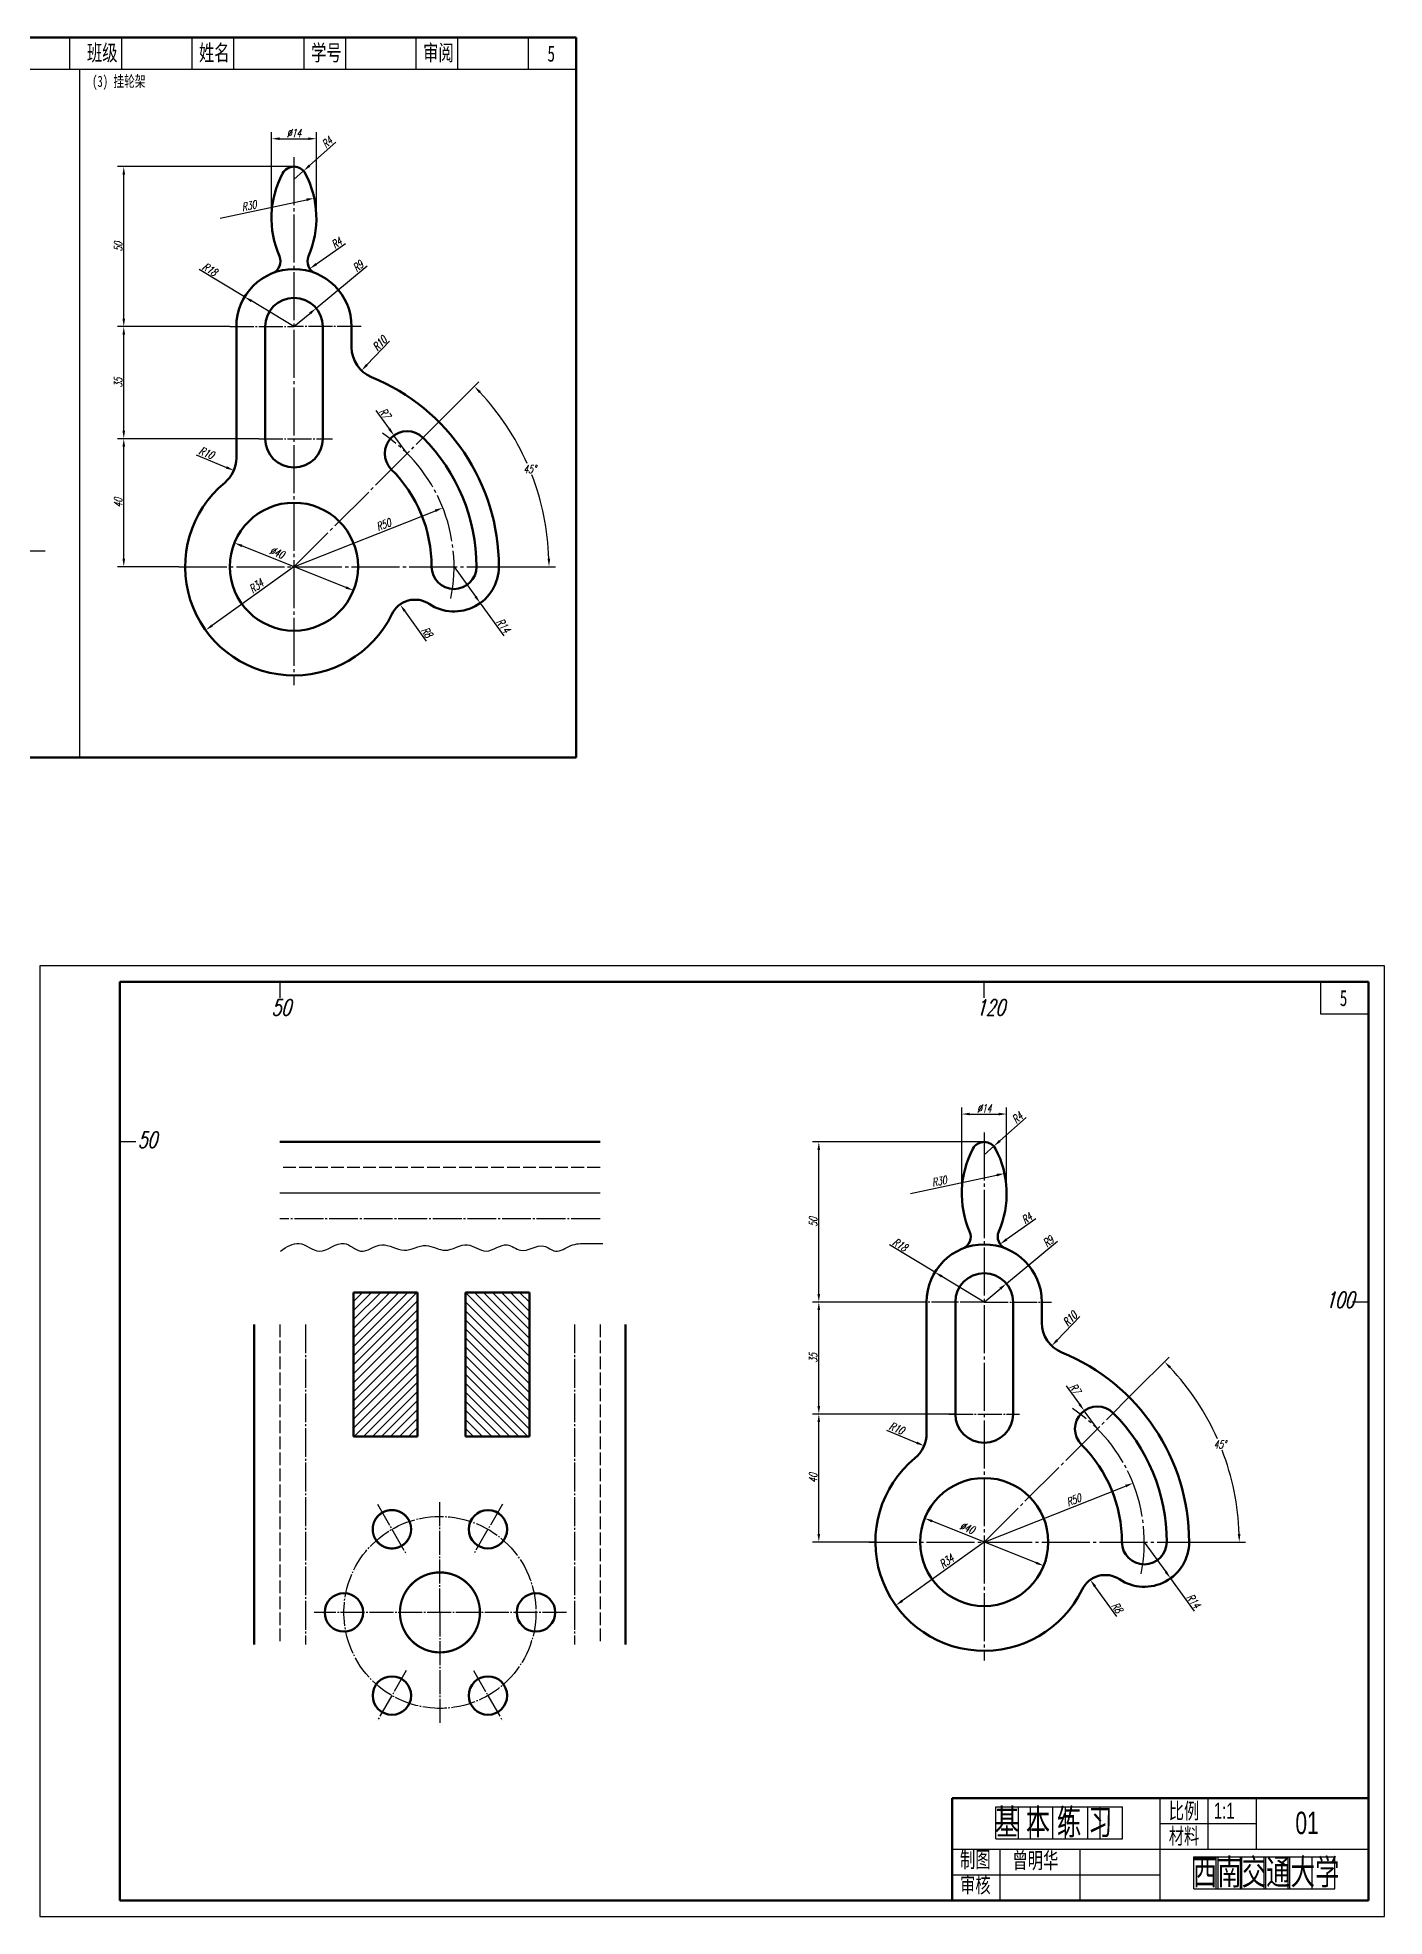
# Model space of a CAD drawing. Header units: millimetres. Extents: x 0 to 1965, y 254 to 841.
# Drawn here: x 1544 to 1965, y 254 to 841 of the extents above; entities that cross this region are included whole.
import ezdxf

# ---------------------------------------------------------------- set-up
doc = ezdxf.new("R2010")
doc.units = ezdxf.units.MM
doc.header["$PDMODE"] = 33
doc.header["$PDSIZE"] = 1.5
doc.linetypes.add('myCENTER', pattern=[18, 15, -1, 1, -1])
doc.linetypes.add('myHIDDEN', pattern=[5, 4, -1])
doc.layers.get('Defpoints').update_dxf_attribs({"lineweight": 20})
for name, color, linetype, lineweight in [('中心线', 7, 'myCENTER', 25), ('尺寸', 7, 'Continuous', 25), ('标题文字', 7, 'Continuous', 25), ('答案中心线', 1, 'myCENTER', 25), ('答案剖面线', 1, 'Continuous', 25), ('答案尺寸', 1, 'Continuous', 25), ('答案文字', 1, 'Continuous', 25), ('答案粗实线', 1, 'Continuous', 50), ('答案细实线', 1, 'Continuous', 25), ('答案虚线', 1, 'myHIDDEN', 25), ('粗实线', 7, 'Continuous', 50), ('细实线', 7, 'Continuous', 25)]:
    doc.layers.add(name, color=color, linetype=linetype, lineweight=lineweight)
doc.styles.add('图中汉字1-5号', font='', dxfattribs={"width": 0.7, "height": 5})
doc.styles.add('尺寸文字1-2.5号', font='txt.shx', dxfattribs={"width": 0.7, "oblique": 15, "height": 2.5})
doc.styles.add('标题汉字1-5号', font='SimSun.ttf', dxfattribs={"width": 0.7, "height": 5})
doc.styles.add('标题汉字2-3.5号', font='SimSun.ttf', dxfattribs={"width": 0.7, "height": 3.5})
doc.styles.get('图中汉字1-5号').set_extended_font_data('FZFangSong-Z02')
doc.dimstyles.new('尺寸25', dxfattribs={"dimtxt": 2.5, "dimasz": 2.5, "dimexe": 2, "dimexo": 0, "dimgap": 0.5, "dimtad": 1, "dimdec": 0, "dimdsep": 46, "dimtxsty": '尺寸文字1-2.5号', "dimcen": 0, "dimadec": 0, "dimazin": 0, "dimtfac": 1, "dimtdec": 0, "dimtmove": 0, "dimatfit": 3, "dimfxl": 0, "dimarcsym": 0})
doc.dimstyles.new('水平标注25', dxfattribs={"dimtxt": 2.5, "dimasz": 2.5, "dimexe": 2, "dimexo": 0, "dimgap": 0.5, "dimtad": 1, "dimtih": 1, "dimtoh": 1, "dimdec": 0, "dimzin": 0, "dimdsep": 46, "dimtxsty": '尺寸文字1-2.5号', "dimcen": 0, "dimadec": 0, "dimazin": 0, "dimtfac": 1, "dimtdec": 0, "dimtmove": 1, "dimatfit": 3, "dimfxl": 0, "dimtolj": 1, "dimtzin": 0, "dimarcsym": 0})

# ---------------------------------------------------------------- blocks, each defined once
blk = doc.blocks.new('*D71')
at = {"layer": 'Defpoints', "color": 0}
for p in [(1821.25, 378.66), (1858.39, 363.81)]:
    blk.add_point(p, dxfattribs=at)
at = {"layer": '答案尺寸', "color": 0, "lineweight": -2}
blk.add_line((1856.07, 364.74), (1823.57, 377.73), dxfattribs=at)
at = {"layer": '答案尺寸', "color": 0}
for points in [[(1823.72, 378.12), (1823.41, 377.34), (1821.25, 378.66)], [(1856.22, 365.12), (1855.91, 364.35), (1858.39, 363.81)]]:
    blk.add_solid(points, dxfattribs=at)
at = {"layer": '答案尺寸', "color": 0, "insert": (1834.5, 375.65), "char_height": 2.5, "attachment_point": 5, "rotation": 338.20943, "style": '尺寸文字1-2.5号'}
blk.add_mtext('∅40', dxfattribs=at)
blk = doc.blocks.new('*D72')
at = {"layer": 'Defpoints', "color": 0}
for p in [(1839.82, 371.23), (1812.2, 351.4)]:
    blk.add_point(p, dxfattribs=at)
at = {"layer": '答案尺寸', "color": 0, "lineweight": -2}
blk.add_line((1839.82, 371.23), (1814.23, 352.85), dxfattribs=at)
at = {"layer": '答案尺寸', "color": 0}
blk.add_solid([(1813.99, 353.19), (1814.48, 352.52), (1812.2, 351.4)], dxfattribs=at)
at = {"layer": '答案尺寸', "color": 0, "insert": (1828.06, 365.18), "char_height": 2.5, "attachment_point": 5, "rotation": 35.69256, "style": '尺寸文字1-2.5号'}
blk.add_mtext('R34', dxfattribs=at)
blk = doc.blocks.new('*D73')
at = {"layer": 'Defpoints', "color": 0}
for p in [(1886.31, 389.63), (1839.82, 371.23)]:
    blk.add_point(p, dxfattribs=at)
at = {"layer": '答案尺寸', "color": 0, "lineweight": -2}
blk.add_line((1839.82, 371.23), (1883.99, 388.71), dxfattribs=at)
at = {"layer": '答案尺寸', "color": 0}
blk.add_solid([(1883.83, 389.1), (1884.14, 388.32), (1886.31, 389.63)], dxfattribs=at)
at = {"layer": '答案尺寸', "color": 0, "insert": (1867.79, 384.37), "char_height": 2.5, "attachment_point": 5, "rotation": 21.58606, "style": '尺寸文字1-2.5号'}
blk.add_mtext('R50', dxfattribs=at)
blk = doc.blocks.new('*D74')
at = {"layer": 'Defpoints', "color": 0}
for p in [(1871.05, 412.25), (1875.17, 406.59)]:
    blk.add_point(p, dxfattribs=at)
at = {"layer": '答案尺寸', "color": 0, "lineweight": -2}
for p, q in [((1865.41, 420), (1869.58, 414.27)), ((1875.17, 406.59), (1871.05, 412.25))]:
    blk.add_line(p, q, dxfattribs=at)
at = {"layer": '答案尺寸', "color": 0}
blk.add_solid([(1869.92, 414.52), (1869.25, 414.02), (1871.05, 412.25)], dxfattribs=at)
at = {"layer": '答案尺寸', "color": 0, "insert": (1868.18, 419.18), "char_height": 2.5, "attachment_point": 5, "rotation": 306.04095, "style": '尺寸文字1-2.5号'}
blk.add_mtext('R7', dxfattribs=at)
blk = doc.blocks.new('*D75')
at = {"layer": 'Defpoints', "color": 0}
for p in [(1889.82, 371.23), (1897.99, 359.86)]:
    blk.add_point(p, dxfattribs=at)
at = {"layer": '答案尺寸', "color": 0, "lineweight": -2}
for p, q in [((1889.82, 371.23), (1896.53, 361.89)), ((1897.99, 359.86), (1905.37, 349.6))]:
    blk.add_line(p, q, dxfattribs=at)
at = {"layer": '答案尺寸', "color": 0}
blk.add_solid([(1896.87, 362.14), (1896.19, 361.65), (1897.99, 359.86)], dxfattribs=at)
at = {"layer": '答案尺寸', "color": 0, "insert": (1905.19, 352.84), "char_height": 2.5, "attachment_point": 5, "rotation": 305.70775, "style": '尺寸文字1-2.5号'}
blk.add_mtext('R14', dxfattribs=at)
blk = doc.blocks.new('*D76')
at = {"layer": 'Defpoints', "color": 0}
for p in [(1811.82, 405.17), (1821.03, 401.29)]:
    blk.add_point(p, dxfattribs=at)
at = {"layer": '答案尺寸', "color": 0, "lineweight": -2}
blk.add_line((1809.31, 406.23), (1818.73, 402.26), dxfattribs=at)
at = {"layer": '答案尺寸', "color": 0}
blk.add_solid([(1818.89, 402.64), (1818.57, 401.88), (1821.03, 401.29)], dxfattribs=at)
at = {"layer": '答案尺寸', "color": 0, "insert": (1812.46, 406.8), "char_height": 2.5, "attachment_point": 5, "rotation": 337.1336, "style": '尺寸文字1-2.5号'}
blk.add_mtext('R10', dxfattribs=at)
blk = doc.blocks.new('*D77')
at = {"layer": 'Defpoints', "color": 0}
for p in [(1867.82, 439.73), (1860.9, 432.51)]:
    blk.add_point(p, dxfattribs=at)
at = {"layer": '答案尺寸', "color": 0, "lineweight": -2}
blk.add_line((1869.7, 441.69), (1862.63, 434.32), dxfattribs=at)
at = {"layer": '答案尺寸', "color": 0}
blk.add_solid([(1862.33, 434.61), (1862.93, 434.03), (1860.9, 432.51)], dxfattribs=at)
at = {"layer": '答案尺寸', "color": 0, "insert": (1866.58, 440.97), "char_height": 2.5, "attachment_point": 5, "rotation": 46.21158, "style": '尺寸文字1-2.5号'}
blk.add_mtext('R10', dxfattribs=at)
blk = doc.blocks.new('*D78')
at = {"layer": 'Defpoints', "color": 0}
for p in [(1824.41, 455.54), (1839.82, 446.23)]:
    blk.add_point(p, dxfattribs=at)
at = {"layer": '答案尺寸', "color": 0, "lineweight": -2}
for p, q in [((1824.41, 455.54), (1810.2, 464.12)), ((1839.82, 446.23), (1826.55, 454.25))]:
    blk.add_line(p, q, dxfattribs=at)
at = {"layer": '答案尺寸', "color": 0}
blk.add_solid([(1826.77, 454.6), (1826.33, 453.89), (1824.41, 455.54)], dxfattribs=at)
at = {"layer": '答案尺寸', "color": 0, "insert": (1813.52, 464.16), "char_height": 2.5, "attachment_point": 5, "rotation": 328.86112, "style": '尺寸文字1-2.5号'}
blk.add_mtext('R18', dxfattribs=at)
blk = doc.blocks.new('*D79')
at = {"layer": 'Defpoints', "color": 0}
for p in [(1839.82, 446.23), (1846.74, 451.98)]:
    blk.add_point(p, dxfattribs=at)
at = {"layer": '答案尺寸', "color": 0, "lineweight": -2}
for p, q in [((1846.74, 451.98), (1862.66, 465.2)), ((1839.82, 446.23), (1844.82, 450.39))]:
    blk.add_line(p, q, dxfattribs=at)
at = {"layer": '答案尺寸', "color": 0}
blk.add_solid([(1844.55, 450.71), (1845.08, 450.06), (1846.74, 451.98)], dxfattribs=at)
at = {"layer": '答案尺寸', "color": 0, "insert": (1859.82, 465.12), "char_height": 2.5, "attachment_point": 5, "rotation": 39.70498, "style": '尺寸文字1-2.5号'}
blk.add_mtext('R9', dxfattribs=at)
blk = doc.blocks.new('*D80')
at = {"layer": 'Defpoints', "color": 0}
for p in [(1842.81, 494.89), (1839.82, 492.23)]:
    blk.add_point(p, dxfattribs=at)
at = {"layer": '答案尺寸', "color": 0, "lineweight": -2}
for p, q in [((1852.93, 503.9), (1844.67, 496.55)), ((1839.82, 492.23), (1842.81, 494.89))]:
    blk.add_line(p, q, dxfattribs=at)
at = {"layer": '答案尺寸', "color": 0}
blk.add_solid([(1844.4, 496.86), (1844.95, 496.24), (1842.81, 494.89)], dxfattribs=at)
at = {"layer": '答案尺寸', "color": 0, "insert": (1850.16, 503.78), "char_height": 2.5, "attachment_point": 5, "rotation": 41.6584, "style": '尺寸文字1-2.5号'}
blk.add_mtext('R4', dxfattribs=at)
blk = doc.blocks.new('*D81')
at = {"layer": 'Defpoints', "color": 0}
for p in [(1846.15, 486.39), (1816.82, 480.11)]:
    blk.add_point(p, dxfattribs=at)
at = {"layer": '答案尺寸', "color": 0, "lineweight": -2}
blk.add_line((1816.82, 480.11), (1843.71, 485.87), dxfattribs=at)
at = {"layer": '答案尺寸', "color": 0}
blk.add_solid([(1843.62, 486.27), (1843.79, 485.46), (1846.15, 486.39)], dxfattribs=at)
at = {"layer": '答案尺寸', "color": 0, "insert": (1825.77, 483.99), "char_height": 2.5, "attachment_point": 5, "rotation": 12.08442, "style": '尺寸文字1-2.5号'}
blk.add_mtext('R30', dxfattribs=at)
blk = doc.blocks.new('*D82')
at = {"layer": 'Defpoints', "color": 0}
for p in [(1886.49, 417.9), (1916.76, 391.85), (1803.82, 371.23), (1839.82, 371.23), (1905.82, 371.23)]:
    blk.add_point(p, dxfattribs=at)
at = {"layer": '答案尺寸', "color": 0, "lineweight": -2}
for p, q in [((1886.49, 417.9), (1897.56, 428.98)), ((1905.82, 371.23), (1921.48, 371.23))]:
    blk.add_line(p, q, dxfattribs=at)
for start, end in [(23.86928, 43.20183), (1.79817, 21.14415)]:
    blk.add_arc((1839.82, 371.23), 79.66, start, end, dxfattribs=at)
at = {"layer": '答案尺寸', "color": 0}
for points in [[(1897.59, 425.48), (1898.18, 426.06), (1896.15, 427.56)], [(1919.86, 373.74), (1919.02, 373.73), (1919.48, 371.23)]]:
    blk.add_solid(points, dxfattribs=at)
at = {"layer": '答案尺寸', "color": 0, "insert": (1913.41, 401.72), "char_height": 2.5, "attachment_point": 5, "style": '尺寸文字1-2.5号'}
blk.add_mtext('\\A1;45°', dxfattribs=at)
blk = doc.blocks.new('*D83')
at = {"layer": 'Defpoints', "color": 0}
for p in [(1844.76, 464.34), (1848.04, 466.64)]:
    blk.add_point(p, dxfattribs=at)
at = {"layer": '答案尺寸', "color": 0, "lineweight": -2}
blk.add_line((1855.9, 472.17), (1846.81, 465.78), dxfattribs=at)
at = {"layer": '答案尺寸', "color": 0}
blk.add_solid([(1846.57, 466.12), (1847.05, 465.44), (1844.76, 464.34)], dxfattribs=at)
at = {"layer": '答案尺寸', "color": 0, "insert": (1853.14, 472.36), "char_height": 2.5, "attachment_point": 5, "rotation": 35.08762, "style": '尺寸文字1-2.5号'}
blk.add_mtext('R4', dxfattribs=at)
blk = doc.blocks.new('*D84')
at = {"layer": 'Defpoints', "color": 0}
for p in [(1872.95, 359.43), (1877.62, 352.93)]:
    blk.add_point(p, dxfattribs=at)
at = {"layer": '答案尺寸', "color": 0, "lineweight": -2}
blk.add_line((1881.2, 347.93), (1874.41, 357.4), dxfattribs=at)
at = {"layer": '答案尺寸', "color": 0}
blk.add_solid([(1874.75, 357.64), (1874.07, 357.15), (1872.95, 359.43)], dxfattribs=at)
at = {"layer": '答案尺寸', "color": 0, "insert": (1881.32, 350.77), "char_height": 2.5, "attachment_point": 5, "rotation": 305.64178, "style": '尺寸文字1-2.5号'}
blk.add_mtext('R8', dxfattribs=at)
blk = doc.blocks.new('*D85')
at = {"layer": 'Defpoints', "color": 0}
for p in [(1846.82, 504.96), (1832.82, 480.11), (1846.82, 480.11)]:
    blk.add_point(p, dxfattribs=at)
at = {"layer": '答案尺寸', "color": 0, "lineweight": -2}
for p, q in [((1832.82, 480.11), (1832.82, 506.96)), ((1835.32, 504.96), (1844.32, 504.96)), ((1846.82, 480.11), (1846.82, 506.96))]:
    blk.add_line(p, q, dxfattribs=at)
at = {"layer": '答案尺寸', "color": 0}
for points in [[(1835.32, 505.38), (1835.32, 504.55), (1832.82, 504.96)], [(1844.32, 505.38), (1844.32, 504.55), (1846.82, 504.96)]]:
    blk.add_solid(points, dxfattribs=at)
at = {"layer": '答案尺寸', "color": 0, "insert": (1839.82, 506.71), "char_height": 2.5, "attachment_point": 5, "style": '尺寸文字1-2.5号'}
blk.add_mtext('%%C14', dxfattribs=at)
blk = doc.blocks.new('*D146')
at = {"layer": 'Defpoints', "color": 0}
for p in [(1571.07, 716.01), (1613.23, 716.01), (1588.23, 676.01)]:
    blk.add_point(p, dxfattribs=at)
at = {"layer": '尺寸', "color": 0, "lineweight": -2}
for p, q in [((1613.23, 716.01), (1569.07, 716.01)), ((1571.07, 678.51), (1571.07, 713.51)), ((1588.23, 676.01), (1569.07, 676.01))]:
    blk.add_line(p, q, dxfattribs=at)
at = {"layer": '尺寸', "color": 0}
for points in [[(1570.65, 713.51), (1571.49, 713.51), (1571.07, 716.01)], [(1570.65, 678.51), (1571.49, 678.51), (1571.07, 676.01)]]:
    blk.add_solid(points, dxfattribs=at)
at = {"layer": '尺寸', "color": 0, "insert": (1569.32, 696.01), "char_height": 2.5, "attachment_point": 5, "rotation": 90, "style": '尺寸文字1-2.5号'}
blk.add_mtext('40', dxfattribs=at)
blk = doc.blocks.new('*D147')
at = {"layer": 'Defpoints', "color": 0}
for p in [(1571.07, 751.01), (1604.23, 751.01), (1613.23, 716.01)]:
    blk.add_point(p, dxfattribs=at)
at = {"layer": '尺寸', "color": 0, "lineweight": -2}
for p, q in [((1604.23, 751.01), (1569.07, 751.01)), ((1571.07, 718.51), (1571.07, 748.51)), ((1613.23, 716.01), (1569.07, 716.01))]:
    blk.add_line(p, q, dxfattribs=at)
at = {"layer": '尺寸', "color": 0}
for points in [[(1570.65, 748.51), (1571.49, 748.51), (1571.07, 751.01)], [(1570.65, 718.51), (1571.49, 718.51), (1571.07, 716.01)]]:
    blk.add_solid(points, dxfattribs=at)
at = {"layer": '尺寸', "color": 0, "insert": (1569.32, 733.51), "char_height": 2.5, "attachment_point": 5, "rotation": 90, "style": '尺寸文字1-2.5号'}
blk.add_mtext('35', dxfattribs=at)
blk = doc.blocks.new('*D148')
at = {"layer": 'Defpoints', "color": 0}
for p in [(1571.07, 801.01), (1624.23, 801.01), (1604.23, 751.01)]:
    blk.add_point(p, dxfattribs=at)
at = {"layer": '尺寸', "color": 0, "lineweight": -2}
for p, q in [((1624.23, 801.01), (1569.07, 801.01)), ((1571.07, 753.51), (1571.07, 798.51)), ((1604.23, 751.01), (1569.07, 751.01))]:
    blk.add_line(p, q, dxfattribs=at)
at = {"layer": '尺寸', "color": 0}
for points in [[(1570.65, 798.51), (1571.49, 798.51), (1571.07, 801.01)], [(1570.65, 753.51), (1571.49, 753.51), (1571.07, 751.01)]]:
    blk.add_solid(points, dxfattribs=at)
at = {"layer": '尺寸', "color": 0, "insert": (1569.32, 776.01), "char_height": 2.5, "attachment_point": 5, "rotation": 90, "style": '尺寸文字1-2.5号'}
blk.add_mtext('50', dxfattribs=at)
blk = doc.blocks.new('*D149')
at = {"layer": 'Defpoints', "color": 0}
for p in [(1605.66, 683.44), (1642.8, 668.59)]:
    blk.add_point(p, dxfattribs=at)
at = {"layer": '尺寸', "color": 0, "lineweight": -2}
blk.add_line((1640.48, 669.51), (1607.98, 682.51), dxfattribs=at)
at = {"layer": '尺寸', "color": 0}
for points in [[(1608.13, 682.89), (1607.82, 682.12), (1605.66, 683.44)], [(1640.63, 669.9), (1640.32, 669.13), (1642.8, 668.59)]]:
    blk.add_solid(points, dxfattribs=at)
at = {"layer": '尺寸', "color": 0, "insert": (1618.91, 680.43), "char_height": 2.5, "attachment_point": 5, "rotation": 338.20943, "style": '尺寸文字1-2.5号'}
blk.add_mtext('∅40', dxfattribs=at)
blk = doc.blocks.new('*D150')
at = {"layer": 'Defpoints', "color": 0}
for p in [(1624.23, 676.01), (1596.62, 656.17)]:
    blk.add_point(p, dxfattribs=at)
at = {"layer": '尺寸', "color": 0, "lineweight": -2}
blk.add_line((1624.23, 676.01), (1598.65, 657.63), dxfattribs=at)
at = {"layer": '尺寸', "color": 0}
blk.add_solid([(1598.4, 657.97), (1598.89, 657.29), (1596.62, 656.17)], dxfattribs=at)
at = {"layer": '尺寸', "color": 0, "insert": (1612.47, 669.95), "char_height": 2.5, "attachment_point": 5, "rotation": 35.69256, "style": '尺寸文字1-2.5号'}
blk.add_mtext('R34', dxfattribs=at)
blk = doc.blocks.new('*D151')
at = {"layer": 'Defpoints', "color": 0}
for p in [(1670.72, 694.41), (1624.23, 676.01)]:
    blk.add_point(p, dxfattribs=at)
at = {"layer": '尺寸', "color": 0, "lineweight": -2}
blk.add_line((1624.23, 676.01), (1668.4, 693.49), dxfattribs=at)
at = {"layer": '尺寸', "color": 0}
blk.add_solid([(1668.24, 693.87), (1668.55, 693.1), (1670.72, 694.41)], dxfattribs=at)
at = {"layer": '尺寸', "color": 0, "insert": (1652.2, 689.15), "char_height": 2.5, "attachment_point": 5, "rotation": 21.58606, "style": '尺寸文字1-2.5号'}
blk.add_mtext('R50', dxfattribs=at)
blk = doc.blocks.new('*D152')
at = {"layer": 'Defpoints', "color": 0}
for p in [(1655.47, 717.03), (1659.58, 711.37)]:
    blk.add_point(p, dxfattribs=at)
at = {"layer": '尺寸', "color": 0, "lineweight": -2}
for p, q in [((1649.83, 724.78), (1653.99, 719.05)), ((1659.58, 711.37), (1655.47, 717.03))]:
    blk.add_line(p, q, dxfattribs=at)
at = {"layer": '尺寸', "color": 0}
blk.add_solid([(1654.33, 719.29), (1653.66, 718.8), (1655.47, 717.03)], dxfattribs=at)
at = {"layer": '尺寸', "color": 0, "insert": (1652.59, 723.95), "char_height": 2.5, "attachment_point": 5, "rotation": 306.04095, "style": '尺寸文字1-2.5号'}
blk.add_mtext('R7', dxfattribs=at)
blk = doc.blocks.new('*D153')
at = {"layer": 'Defpoints', "color": 0}
for p in [(1674.23, 676.01), (1682.4, 664.64)]:
    blk.add_point(p, dxfattribs=at)
at = {"layer": '尺寸', "color": 0, "lineweight": -2}
for p, q in [((1674.23, 676.01), (1680.94, 666.67)), ((1682.4, 664.64), (1689.78, 654.38))]:
    blk.add_line(p, q, dxfattribs=at)
at = {"layer": '尺寸', "color": 0}
blk.add_solid([(1681.28, 666.92), (1680.6, 666.43), (1682.4, 664.64)], dxfattribs=at)
at = {"layer": '尺寸', "color": 0, "insert": (1689.61, 657.62), "char_height": 2.5, "attachment_point": 5, "rotation": 305.70775, "style": '尺寸文字1-2.5号'}
blk.add_mtext('R14', dxfattribs=at)
blk = doc.blocks.new('*D154')
at = {"layer": 'Defpoints', "color": 0}
for p in [(1596.23, 709.95), (1605.44, 706.07)]:
    blk.add_point(p, dxfattribs=at)
at = {"layer": '尺寸', "color": 0, "lineweight": -2}
blk.add_line((1593.72, 711.01), (1603.14, 707.04), dxfattribs=at)
at = {"layer": '尺寸', "color": 0}
blk.add_solid([(1603.3, 707.42), (1602.98, 706.65), (1605.44, 706.07)], dxfattribs=at)
at = {"layer": '尺寸', "color": 0, "insert": (1596.87, 711.58), "char_height": 2.5, "attachment_point": 5, "rotation": 337.1336, "style": '尺寸文字1-2.5号'}
blk.add_mtext('R10', dxfattribs=at)
blk = doc.blocks.new('*D155')
at = {"layer": 'Defpoints', "color": 0}
for p in [(1652.23, 744.51), (1645.31, 737.29)]:
    blk.add_point(p, dxfattribs=at)
at = {"layer": '尺寸', "color": 0, "lineweight": -2}
blk.add_line((1654.11, 746.47), (1647.04, 739.09), dxfattribs=at)
at = {"layer": '尺寸', "color": 0}
blk.add_solid([(1646.74, 739.38), (1647.34, 738.81), (1645.31, 737.29)], dxfattribs=at)
at = {"layer": '尺寸', "color": 0, "insert": (1651, 745.75), "char_height": 2.5, "attachment_point": 5, "rotation": 46.21158, "style": '尺寸文字1-2.5号'}
blk.add_mtext('R10', dxfattribs=at)
blk = doc.blocks.new('*D156')
at = {"layer": 'Defpoints', "color": 0}
for p in [(1608.82, 760.32), (1624.23, 751.01)]:
    blk.add_point(p, dxfattribs=at)
at = {"layer": '尺寸', "color": 0, "lineweight": -2}
for p, q in [((1608.82, 760.32), (1594.62, 768.9)), ((1624.23, 751.01), (1610.96, 759.03))]:
    blk.add_line(p, q, dxfattribs=at)
at = {"layer": '尺寸', "color": 0}
blk.add_solid([(1611.18, 759.38), (1610.75, 758.67), (1608.82, 760.32)], dxfattribs=at)
at = {"layer": '尺寸', "color": 0, "insert": (1597.94, 768.94), "char_height": 2.5, "attachment_point": 5, "rotation": 328.86112, "style": '尺寸文字1-2.5号'}
blk.add_mtext('R18', dxfattribs=at)
blk = doc.blocks.new('*D157')
at = {"layer": 'Defpoints', "color": 0}
for p in [(1631.15, 756.76), (1624.23, 751.01)]:
    blk.add_point(p, dxfattribs=at)
at = {"layer": '尺寸', "color": 0, "lineweight": -2}
for p, q in [((1631.15, 756.76), (1647.08, 769.98)), ((1624.23, 751.01), (1629.23, 755.16))]:
    blk.add_line(p, q, dxfattribs=at)
at = {"layer": '尺寸', "color": 0}
blk.add_solid([(1628.96, 755.48), (1629.5, 754.84), (1631.15, 756.76)], dxfattribs=at)
at = {"layer": '尺寸', "color": 0, "insert": (1644.24, 769.9), "char_height": 2.5, "attachment_point": 5, "rotation": 39.70498, "style": '尺寸文字1-2.5号'}
blk.add_mtext('R9', dxfattribs=at)
blk = doc.blocks.new('*D158')
at = {"layer": 'Defpoints', "color": 0}
for p in [(1627.22, 799.67), (1624.23, 797.01)]:
    blk.add_point(p, dxfattribs=at)
at = {"layer": '尺寸', "color": 0, "lineweight": -2}
for p, q in [((1637.34, 808.68), (1629.09, 801.33)), ((1624.23, 797.01), (1627.22, 799.67))]:
    blk.add_line(p, q, dxfattribs=at)
at = {"layer": '尺寸', "color": 0}
blk.add_solid([(1628.81, 801.64), (1629.36, 801.02), (1627.22, 799.67)], dxfattribs=at)
at = {"layer": '尺寸', "color": 0, "insert": (1634.58, 808.56), "char_height": 2.5, "attachment_point": 5, "rotation": 41.6584, "style": '尺寸文字1-2.5号'}
blk.add_mtext('R4', dxfattribs=at)
blk = doc.blocks.new('*D159')
at = {"layer": 'Defpoints', "color": 0}
for p in [(1630.56, 791.17), (1601.23, 784.89)]:
    blk.add_point(p, dxfattribs=at)
at = {"layer": '尺寸', "color": 0, "lineweight": -2}
blk.add_line((1601.23, 784.89), (1628.12, 790.64), dxfattribs=at)
at = {"layer": '尺寸', "color": 0}
blk.add_solid([(1628.03, 791.05), (1628.21, 790.24), (1630.56, 791.17)], dxfattribs=at)
at = {"layer": '尺寸', "color": 0, "insert": (1610.19, 788.77), "char_height": 2.5, "attachment_point": 5, "rotation": 12.08442, "style": '尺寸文字1-2.5号'}
blk.add_mtext('R30', dxfattribs=at)
blk = doc.blocks.new('*D160')
at = {"layer": 'Defpoints', "color": 0}
for p in [(1670.9, 722.68), (1701.18, 696.63), (1588.23, 676.01), (1624.23, 676.01), (1690.23, 676.01)]:
    blk.add_point(p, dxfattribs=at)
at = {"layer": '尺寸', "color": 0, "lineweight": -2}
for p, q in [((1670.9, 722.68), (1681.97, 733.75)), ((1690.23, 676.01), (1705.89, 676.01))]:
    blk.add_line(p, q, dxfattribs=at)
for start, end in [(23.86928, 43.20183), (1.79817, 21.14415)]:
    blk.add_arc((1624.23, 676.01), 79.66, start, end, dxfattribs=at)
at = {"layer": '尺寸', "color": 0}
for points in [[(1682, 730.26), (1682.6, 730.83), (1680.56, 732.34)], [(1704.27, 678.52), (1703.43, 678.5), (1703.89, 676.01)]]:
    blk.add_solid(points, dxfattribs=at)
at = {"layer": '尺寸', "color": 0, "insert": (1697.83, 706.5), "char_height": 2.5, "attachment_point": 5, "style": '尺寸文字1-2.5号'}
blk.add_mtext('\\A1;45°', dxfattribs=at)
blk = doc.blocks.new('*D161')
at = {"layer": 'Defpoints', "color": 0}
for p in [(1629.17, 769.12), (1632.45, 771.42)]:
    blk.add_point(p, dxfattribs=at)
at = {"layer": '尺寸', "color": 0, "lineweight": -2}
blk.add_line((1640.31, 776.94), (1631.22, 770.56), dxfattribs=at)
at = {"layer": '尺寸', "color": 0}
blk.add_solid([(1630.98, 770.9), (1631.46, 770.22), (1629.17, 769.12)], dxfattribs=at)
at = {"layer": '尺寸', "color": 0, "insert": (1637.55, 777.14), "char_height": 2.5, "attachment_point": 5, "rotation": 35.08762, "style": '尺寸文字1-2.5号'}
blk.add_mtext('R4', dxfattribs=at)
blk = doc.blocks.new('*D162')
at = {"layer": 'Defpoints', "color": 0}
for p in [(1657.37, 664.21), (1662.03, 657.7)]:
    blk.add_point(p, dxfattribs=at)
at = {"layer": '尺寸', "color": 0, "lineweight": -2}
blk.add_line((1665.61, 652.71), (1658.82, 662.17), dxfattribs=at)
at = {"layer": '尺寸', "color": 0}
blk.add_solid([(1659.16, 662.42), (1658.49, 661.93), (1657.37, 664.21)], dxfattribs=at)
at = {"layer": '尺寸', "color": 0, "insert": (1665.73, 655.54), "char_height": 2.5, "attachment_point": 5, "rotation": 305.64178, "style": '尺寸文字1-2.5号'}
blk.add_mtext('R8', dxfattribs=at)
blk = doc.blocks.new('*D163')
at = {"layer": 'Defpoints', "color": 0}
for p in [(1631.23, 809.74), (1617.23, 784.89), (1631.23, 784.89)]:
    blk.add_point(p, dxfattribs=at)
at = {"layer": '尺寸', "color": 0, "lineweight": -2}
for p, q in [((1617.23, 784.89), (1617.23, 811.74)), ((1631.23, 784.89), (1631.23, 811.74)), ((1619.73, 809.74), (1628.73, 809.74))]:
    blk.add_line(p, q, dxfattribs=at)
at = {"layer": '尺寸', "color": 0}
for points in [[(1619.73, 810.16), (1619.73, 809.32), (1617.23, 809.74)], [(1628.73, 810.16), (1628.73, 809.32), (1631.23, 809.74)]]:
    blk.add_solid(points, dxfattribs=at)
at = {"layer": '尺寸', "color": 0, "insert": (1624.23, 811.49), "char_height": 2.5, "attachment_point": 5, "style": '尺寸文字1-2.5号'}
blk.add_mtext('%%C14', dxfattribs=at)
blk = doc.blocks.new('*D169')
at = {"layer": 'Defpoints', "color": 0}
for p in [(1788.16, 411.23), (1830.82, 411.23), (1805.82, 371.23)]:
    blk.add_point(p, dxfattribs=at)
at = {"layer": '答案尺寸', "color": 0, "lineweight": -2}
for p, q in [((1830.82, 411.23), (1786.16, 411.23)), ((1788.16, 373.73), (1788.16, 408.73)), ((1805.82, 371.23), (1786.16, 371.23))]:
    blk.add_line(p, q, dxfattribs=at)
at = {"layer": '答案尺寸', "color": 0}
for points in [[(1787.74, 408.73), (1788.57, 408.73), (1788.16, 411.23)], [(1787.74, 373.73), (1788.57, 373.73), (1788.16, 371.23)]]:
    blk.add_solid(points, dxfattribs=at)
at = {"layer": '答案尺寸', "color": 0, "insert": (1786.41, 391.23), "char_height": 2.5, "attachment_point": 5, "rotation": 90, "style": '尺寸文字1-2.5号'}
blk.add_mtext('40', dxfattribs=at)
blk = doc.blocks.new('*D170')
at = {"layer": 'Defpoints', "color": 0}
for p in [(1788.16, 446.23), (1821.82, 446.23), (1830.82, 411.23)]:
    blk.add_point(p, dxfattribs=at)
at = {"layer": '答案尺寸', "color": 0, "lineweight": -2}
for p, q in [((1821.82, 446.23), (1786.16, 446.23)), ((1788.16, 413.73), (1788.16, 443.73)), ((1830.82, 411.23), (1786.16, 411.23))]:
    blk.add_line(p, q, dxfattribs=at)
at = {"layer": '答案尺寸', "color": 0}
for points in [[(1787.74, 443.73), (1788.57, 443.73), (1788.16, 446.23)], [(1787.74, 413.73), (1788.57, 413.73), (1788.16, 411.23)]]:
    blk.add_solid(points, dxfattribs=at)
at = {"layer": '答案尺寸', "color": 0, "insert": (1786.41, 428.73), "char_height": 2.5, "attachment_point": 5, "rotation": 90, "style": '尺寸文字1-2.5号'}
blk.add_mtext('35', dxfattribs=at)
blk = doc.blocks.new('*D171')
at = {"layer": 'Defpoints', "color": 0}
for p in [(1788.16, 496.23), (1839.82, 496.23), (1821.82, 446.23)]:
    blk.add_point(p, dxfattribs=at)
at = {"layer": '答案尺寸', "color": 0, "lineweight": -2}
for p, q in [((1839.82, 496.23), (1786.16, 496.23)), ((1788.16, 448.73), (1788.16, 493.73)), ((1821.82, 446.23), (1786.16, 446.23))]:
    blk.add_line(p, q, dxfattribs=at)
at = {"layer": '答案尺寸', "color": 0}
for points in [[(1787.74, 493.73), (1788.57, 493.73), (1788.16, 496.23)], [(1787.74, 448.73), (1788.57, 448.73), (1788.16, 446.23)]]:
    blk.add_solid(points, dxfattribs=at)
at = {"layer": '答案尺寸', "color": 0, "insert": (1786.41, 471.23), "char_height": 2.5, "attachment_point": 5, "rotation": 90, "style": '尺寸文字1-2.5号'}
blk.add_mtext('50', dxfattribs=at)

msp = doc.modelspace()

# ---------------------------------------------------------------- hatches: boundary and pattern name
at = {"layer": '答案剖面线'}
h = msp.add_hatch(dxfattribs=at)
h.set_pattern_fill('_USER', color=256, scale=2, angle=45, style=0, pattern_type=0)
h.set_pattern_definition([(45, (0, 0), (-1.4142136, 1.4142136), [])])
h.paths.add_polyline_path([(1642.82, 404.23), (1662.82, 404.23), (1662.82, 449.23), (1642.82, 449.23)])
h = msp.add_hatch(dxfattribs=at)
h.set_pattern_fill('_USER', color=256, scale=2, angle=135, style=0, pattern_type=0)
h.set_pattern_definition([(135, (0, 0), (-1.4142136, -1.4142136), [])])
h.paths.add_polyline_path([(1677.82, 404.23), (1697.82, 404.23), (1697.82, 449.23), (1677.82, 449.23)])

# ---------------------------------------------------------------- linework, layer by layer
at = {"layer": '中心线'}
for p, q in [((1624.23, 804.01), (1624.23, 639.01)), ((1624.23, 676.01), (1670.9, 722.68)), ((1588.23, 676.01), (1690.23, 676.01))]:
    msp.add_line(p, q, dxfattribs=at)
at = {"layer": '中心线', "ltscale": 0.5}
for p, q in [((1604.23, 751.01), (1624.23, 751.01)), ((1645.23, 751.01), (1624.23, 751.01)), ((1613.23, 716.01), (1636.23, 716.01))]:
    msp.add_line(p, q, dxfattribs=at)
at = {"layer": '中心线', "ltscale": 0.6}
msp.add_line((1420.13, 680.94), (1546.49, 680.94), dxfattribs=at)
at = {"layer": '中心线'}
msp.add_arc((1624.23, 676.01), 50, 348.53428, 56.46572, dxfattribs=at)
at = {"layer": '答案中心线'}
for p, q in [((1839.82, 499.23), (1839.82, 334.23)), ((1839.82, 371.23), (1886.49, 417.9)), ((1803.82, 371.23), (1905.82, 371.23))]:
    msp.add_line(p, q, dxfattribs=at)
at = {"layer": '答案中心线', "ltscale": 0.6}
for p, q in [((1719.82, 472.23), (1619.82, 472.23)), ((1627.82, 439.23), (1627.82, 339.23)), ((1711.82, 439.23), (1711.82, 339.23))]:
    msp.add_line(p, q, dxfattribs=at)
at = {"layer": '答案中心线', "ltscale": 0.5}
for p, q in [((1839.82, 446.23), (1818.82, 446.23)), ((1839.82, 446.23), (1860.82, 446.23)), ((1828.82, 411.23), (1850.82, 411.23)), ((1650.32, 383.01), (1659.32, 367.42)), ((1669.82, 349.23), (1669.82, 384.23)), ((1689.32, 383.01), (1680.32, 367.42)), ((1709.31, 349.23), (1630.52, 349.23)), ((1669.82, 349.23), (1669.82, 314.23)), ((1659.32, 331.05), (1650.32, 315.46)), ((1680.32, 331.05), (1689.32, 315.46))]:
    msp.add_line(p, q, dxfattribs=at)
msp.add_circle((1669.82, 349.23), 30, dxfattribs=at)
at = {"layer": '答案中心线'}
msp.add_arc((1839.82, 371.23), 50, 348.53428, 56.46572, dxfattribs=at)
at = {"layer": '答案粗实线'}
for p, q in [((1959.82, 546.23), (1569.82, 546.23)), ((1569.82, 546.23), (1569.82, 259.23)), ((1959.82, 259.23), (1959.82, 546.23)), ((1719.82, 496.23), (1619.82, 496.23)), ((1662.82, 449.23), (1642.82, 449.23)), ((1642.82, 449.23), (1642.82, 404.23)), ((1662.82, 404.23), (1662.82, 449.23)), ((1697.82, 449.23), (1677.82, 449.23)), ((1677.82, 449.23), (1677.82, 404.23)), ((1697.82, 404.23), (1697.82, 449.23)), ((1821.82, 446.23), (1821.82, 405.17)), ((1830.82, 446.23), (1830.82, 411.23)), ((1848.82, 446.23), (1848.82, 411.23)), ((1857.82, 446.23), (1857.82, 439.73)), ((1611.82, 439.23), (1611.82, 339.23)), ((1727.82, 439.23), (1727.82, 339.23)), ((1642.82, 404.23), (1662.82, 404.23)), ((1677.82, 404.23), (1697.82, 404.23)), ((1829.82, 259.23), (1829.82, 291.23)), ((1829.82, 291.23), (1959.82, 291.23)), ((1569.82, 259.23), (1959.82, 259.23))]:
    msp.add_line(p, q, dxfattribs=at)
at = {"layer": '答案粗实线', "const_width": 0.7}
for points in [[(1660.29, 377.68, 1.105542), (1649.95, 371.71, 0.904534), (1660.29, 377.68, 4.652532)], [(1682.32, 349.23, 1), (1657.32, 349.23, 1), (1682.32, 349.23)]]:
    msp.add_lwpolyline(points, format="xyb", dxfattribs=at)
at = {"layer": '答案粗实线'}
for centre, radius in [((1839.82, 371.23), 20), ((1684.82, 375.21), 6), ((1639.82, 349.23), 6), ((1699.82, 349.23), 6), ((1654.82, 323.25), 6), ((1684.82, 323.25), 6)]:
    msp.add_circle(centre, radius, dxfattribs=at)
for centre, radius, start, end in [((1862.82, 480.11), 30, 152.20423, 203.33648), ((1839.82, 492.23), 4, 27.79577, 152.20423), ((1816.82, 480.11), 30, 336.66352, 27.79577), ((1839.82, 446.23), 18, 0, 180), ((1831.6, 466.64), 4, 291.93615, 23.33648), ((1848.04, 466.64), 4, 156.66352, 248.06385), ((1839.82, 446.23), 9, 0, 180), ((1867.82, 439.73), 10, 180, 247.76673), ((1839.82, 371.23), 64, 0, 67.76673), ((1839.82, 411.23), 9, 180, 0), ((1875.17, 406.59), 7, 45, 225), ((1839.82, 371.23), 57, 0, 45), ((1811.82, 405.17), 10, 309.5212, 0), ((1839.82, 371.23), 43, 0, 45), ((1839.82, 371.23), 34, 129.5212, 334.15807), ((1889.82, 371.23), 14, 236.32059, 0), ((1889.82, 371.23), 7, 180, 0), ((1877.62, 352.93), 8, 56.32059, 154.15807)]:
    msp.add_arc(centre, radius, start, end, dxfattribs=at)
at = {"layer": '答案细实线'}
for p, q in [((1964.82, 551.23), (1544.82, 551.23)), ((1544.82, 551.23), (1544.82, 254.23)), ((1619.82, 546.23), (1619.82, 541.23)), ((1839.82, 541.23), (1839.82, 546.23)), ((1944.82, 546.23), (1944.82, 536.23)), ((1964.82, 254.23), (1964.82, 551.23)), ((1944.82, 536.23), (1959.82, 536.23)), ((1574.82, 496.23), (1569.82, 496.23)), ((1719.82, 480.23), (1619.82, 480.23)), ((1959.82, 446.23), (1954.82, 446.23)), ((1843.49, 288.46), (1883.02, 288.46)), ((1843.49, 278.46), (1843.49, 288.46)), ((1850.49, 278.46), (1850.49, 288.46)), ((1854.29, 278.46), (1854.29, 288.46)), ((1861.29, 278.46), (1861.29, 288.46)), ((1865.22, 278.46), (1865.22, 288.46)), ((1872.22, 278.46), (1872.22, 288.46)), ((1876.02, 278.46), (1876.02, 288.46)), ((1883.02, 278.46), (1883.02, 288.46)), ((1894.82, 259.23), (1894.82, 291.23)), ((1909.82, 275.23), (1909.82, 291.23)), ((1924.82, 275.23), (1924.82, 291.23)), ((1894.82, 283.23), (1924.82, 283.23)), ((1843.49, 278.46), (1883.02, 278.46)), ((1829.82, 275.23), (1959.82, 275.23)), ((1844.82, 259.23), (1844.82, 275.23)), ((1869.82, 259.23), (1869.82, 275.23)), ((1905.31, 272.82), (1949.3, 272.82)), ((1905.31, 262.82), (1905.31, 272.82)), ((1912.31, 262.82), (1912.31, 272.82)), ((1912.86, 262.82), (1912.86, 272.82)), ((1919.86, 262.82), (1919.86, 272.82)), ((1920.26, 262.77), (1920.26, 272.77)), ((1927.26, 262.77), (1927.26, 272.77)), ((1927.8, 262.82), (1927.8, 272.82)), ((1934.8, 262.82), (1934.8, 272.82)), ((1935.3, 262.82), (1935.3, 272.82)), ((1942.3, 262.82), (1942.3, 272.82)), ((1949.3, 262.82), (1949.3, 272.82)), ((1829.82, 267.23), (1894.82, 267.23)), ((1905.31, 262.82), (1949.3, 262.82)), ((1544.82, 254.23), (1964.82, 254.23))]:
    msp.add_line(p, q, dxfattribs=at)
msp.add_spline([(1620.06, 462.15), (1625.87, 464.54), (1632.18, 462.15), (1639.94, 464.54), (1645.02, 462.15), (1651.63, 464.11), (1658.6, 462.39), (1665.49, 463.89), (1671.45, 462.39), (1678.48, 464.11), (1684.29, 462.15), (1690.82, 464.11), (1694.96, 462.39), (1702.29, 463.67), (1705.87, 462.15), (1710.74, 463.89), (1715.56, 464.54), (1720.7, 464.54)], degree=3, dxfattribs=at)
at = {"layer": '答案虚线'}
for p, q in [((1719.82, 488.23), (1619.82, 488.23)), ((1619.82, 439.23), (1619.82, 339.23)), ((1719.82, 439.23), (1719.82, 339.23))]:
    msp.add_line(p, q, dxfattribs=at)
at = {"layer": '粗实线'}
for p, q in [((1712.34, 841.35), (1402.34, 841.35)), ((1712.34, 616.35), (1712.34, 841.35)), ((1606.23, 751.01), (1606.23, 709.95)), ((1615.23, 751.01), (1615.23, 716.01)), ((1633.23, 751.01), (1633.23, 716.01)), ((1642.23, 751.01), (1642.23, 744.51)), ((1402.34, 616.35), (1712.34, 616.35))]:
    msp.add_line(p, q, dxfattribs=at)
msp.add_circle((1624.23, 676.01), 20, dxfattribs=at)
for centre, radius, start, end in [((1647.23, 784.89), 30, 152.20423, 203.33648), ((1624.23, 797.01), 4, 27.79577, 152.20423), ((1601.23, 784.89), 30, 336.66352, 27.79577), ((1616.01, 771.42), 4, 291.93615, 23.33648), ((1632.45, 771.42), 4, 156.66352, 248.06385), ((1624.23, 751.01), 18, 0, 180), ((1624.23, 751.01), 9, 0, 180), ((1652.23, 744.51), 10, 180, 247.76673), ((1624.23, 676.01), 64, 0, 67.76673), ((1659.58, 711.37), 7, 45, 225), ((1624.23, 676.01), 57, 0, 45), ((1624.23, 716.01), 9, 180, 0), ((1596.23, 709.95), 10, 309.5212, 0), ((1624.23, 676.01), 43, 0, 45), ((1624.23, 676.01), 34, 129.5212, 334.15807), ((1674.23, 676.01), 14, 236.32059, 0), ((1674.23, 676.01), 7, 180, 0), ((1662.03, 657.7), 8, 56.32059, 154.15807)]:
    msp.add_arc(centre, radius, start, end, dxfattribs=at)
at = {"layer": '细实线'}
for p, q in [((1554.16, 841.35), (1554.16, 831.35)), ((1570.34, 841.35), (1570.34, 831.35)), ((1592.34, 841.35), (1592.34, 831.35)), ((1605.34, 841.35), (1605.34, 831.35)), ((1627.34, 841.35), (1627.34, 831.35)), ((1640.34, 841.35), (1640.34, 831.35)), ((1662.34, 841.35), (1662.34, 831.35)), ((1675.34, 841.35), (1675.34, 831.35)), ((1697.34, 841.35), (1697.34, 831.35)), ((1712.34, 831.35), (1402.34, 831.35)), ((1557.34, 616.35), (1557.34, 831.35))]:
    msp.add_line(p, q, dxfattribs=at)

# ---------------------------------------------------------------- texts
at = {"layer": '标题文字', "width": 0.7}
for s, height, style, p in [('班级', 5, '标题汉字1-5号', (1559.57, 834.11)), ('姓名', 5, '标题汉字1-5号', (1594.57, 834.11)), ('学号', 5, '标题汉字1-5号', (1629.57, 834.11)), ('审阅', 5, '标题汉字1-5号', (1664.57, 834.11)), ('5', 5, '标题汉字1-5号', (1703.4, 833.84)), ('(3) 挂轮架', 3.5, '标题汉字2-3.5号', (1561.18, 825.94))]:
    msp.add_text(s, height=height, dxfattribs=dict(at, style=style)).set_placement(p)
at = {"layer": '答案文字', "style": '尺寸文字1-2.5号', "oblique": 15, "width": 0.7}
for s, p in [('50', (1617.25, 535.74)), ('120', (1837.3, 535.74)), ('50', (1575.44, 494.42)), ('100', (1946.4, 444.42))]:
    msp.add_text(s, height=5, dxfattribs=at).set_placement(p)
at = {"layer": '答案文字', "width": 0.7}
for s, height, style, p in [('5', 5, '标题汉字1-5号', (1950.87, 538.73)), ('基 本 练 习', 8, '图中汉字1-5号', (1843.09, 279.79)), ('比例', 5, '图中汉字1-5号', (1897.45, 284.73)), ('1:1', 5, '图中汉字1-5号', (1911.52, 284.74)), ('材料', 5, '图中汉字1-5号', (1897.45, 276.84)), ('01', 7, '图中汉字1-5号', (1937.02, 279.95)), ('制图', 5, '图中汉字1-5号', (1832.27, 269.52)), ('曾明华', 5, '图中汉字1-5号', (1848.65, 269.22)), ('西南交通大学', 8, '图中汉字1-5号', (1904.96, 264.14)), ('审核', 5, '图中汉字1-5号', (1832.27, 261.63))]:
    msp.add_text(s, height=height, dxfattribs=dict(at, style=style)).set_placement(p)

# ---------------------------------------------------------------- dimensions: what is measured, and where the dimension line sits
at = {"layer": '尺寸'}
dim = msp.add_linear_dim(base=(1631.23, 809.74), p1=(1617.23, 784.89), p2=(1631.23, 784.89), text='%%C14', dimstyle='尺寸25', dxfattribs=at)
dim.commit()
dim.dimension.update_dxf_attribs({"geometry": '*D163', "text_midpoint": (1624.23, 811.49)})
for center, mpoint, picture, middle in [((1624.23, 797.01), (1627.22, 799.67), '*D158', (1635.74, 807.25)), ((1632.45, 771.42), (1629.17, 769.12), '*D161', (1638.56, 775.71)), ((1652.23, 744.51), (1645.31, 737.29), '*D155', (1652.26, 744.54)), ((1596.23, 709.95), (1605.44, 706.07), '*D154', (1596.19, 709.97)), ((1662.03, 657.7), (1657.37, 664.21), '*D162', (1664.31, 654.52))]:
    dim = msp.add_radius_dim(center=center, mpoint=mpoint, dimstyle='尺寸25', dxfattribs=at)
    dim.commit()
    dim.dimension.update_dxf_attribs({"geometry": picture, "text_midpoint": middle, "dimtype": 164})
for base, p1, p2, picture, middle in [((1571.07, 801.01), (1604.23, 751.01), (1624.23, 801.01), '*D148', (1569.32, 776.01)), ((1571.07, 751.01), (1613.23, 716.01), (1604.23, 751.01), '*D147', (1569.32, 733.51)), ((1571.07, 716.01), (1588.23, 676.01), (1613.23, 716.01), '*D146', (1569.32, 696.01))]:
    dim = msp.add_linear_dim(base=base, p1=p1, p2=p2, angle=90, dimstyle='尺寸25', dxfattribs=at)
    dim.commit()
    dim.dimension.update_dxf_attribs({"geometry": picture, "text_midpoint": middle})
for center, mpoint, override, picture, middle in [((1601.23, 784.89), (1630.56, 791.17), {"dimtmove": 2}, '*D159', (1610.19, 788.77)), ((1624.23, 751.01), (1608.82, 760.32), {"dimatfit": 2}, '*D156', (1597.03, 767.44)), ((1624.23, 751.01), (1631.15, 756.76), {"dimatfit": 2}, '*D157', (1645.35, 768.55)), ((1624.23, 676.01), (1670.72, 694.41), {"dimtmove": 2}, '*D151', (1652.2, 689.15)), ((1624.23, 676.01), (1596.62, 656.17), {"dimtmove": 2}, '*D150', (1612.47, 669.95)), ((1674.23, 676.01), (1682.4, 664.64), {"dimatfit": 2}, '*D153', (1688.18, 656.59))]:
    dim = msp.add_radius_dim(center=center, mpoint=mpoint, dimstyle='尺寸25', override=override, dxfattribs=at)
    dim.commit()
    dim.dimension.update_dxf_attribs({"geometry": picture, "text_midpoint": middle, "dimtype": 164})
dim = msp.add_angular_dim_2l(base=(1701.18, 696.63), line1=((1588.23, 676.01), (1690.23, 676.01)), line2=((1624.23, 676.01), (1670.9, 722.68)), dimstyle='水平标注25', dxfattribs=at)
dim.commit()
dim.dimension.update_dxf_attribs({"geometry": '*D160', "text_midpoint": (1697.83, 706.5)})
dim = msp.add_radius_dim(center=(1659.58, 711.37), mpoint=(1655.47, 717.03), dimstyle='尺寸25', dxfattribs=at)
dim.commit()
dim.dimension.update_dxf_attribs({"geometry": '*D152', "text_midpoint": (1652.59, 723.95)})
dim = msp.add_diameter_dim_2p(p1=(1642.8, 668.59), p2=(1605.66, 683.44), dimstyle='尺寸25', override={"dimtmove": 2}, dxfattribs=at)
dim.commit()
dim.dimension.update_dxf_attribs({"geometry": '*D149', "text_midpoint": (1618.91, 680.43), "dimtype": 163})
at = {"layer": '答案尺寸'}
dim = msp.add_linear_dim(base=(1846.82, 504.96), p1=(1832.82, 480.11), p2=(1846.82, 480.11), text='%%C14', dimstyle='尺寸25', dxfattribs=at)
dim.commit()
dim.dimension.update_dxf_attribs({"geometry": '*D85', "text_midpoint": (1839.82, 506.71)})
for center, mpoint, picture, middle in [((1839.82, 492.23), (1842.81, 494.89), '*D80', (1851.33, 502.47)), ((1848.04, 466.64), (1844.76, 464.34), '*D83', (1854.14, 470.93)), ((1867.82, 439.73), (1860.9, 432.51), '*D77', (1867.85, 439.76)), ((1811.82, 405.17), (1821.03, 401.29), '*D76', (1811.78, 405.19)), ((1877.62, 352.93), (1872.95, 359.43), '*D84', (1879.9, 349.75))]:
    dim = msp.add_radius_dim(center=center, mpoint=mpoint, dimstyle='尺寸25', dxfattribs=at)
    dim.commit()
    dim.dimension.update_dxf_attribs({"geometry": picture, "text_midpoint": middle, "dimtype": 164})
for base, p1, p2, override, picture, middle in [((1788.16, 496.23), (1821.82, 446.23), (1839.82, 496.23), {"dimtmove": 1, "dimatfit": 2}, '*D171', (1786.41, 471.23)), ((1788.16, 446.23), (1830.82, 411.23), (1821.82, 446.23), {"dimtmove": 1, "dimatfit": 2}, '*D170', (1786.41, 428.73)), ((1788.16, 411.23), (1805.82, 371.23), (1830.82, 411.23), {"dimatfit": 2}, '*D169', (1786.41, 391.23))]:
    dim = msp.add_linear_dim(base=base, p1=p1, p2=p2, angle=90, dimstyle='尺寸25', override=override, dxfattribs=at)
    dim.commit()
    dim.dimension.update_dxf_attribs({"geometry": picture, "text_midpoint": middle})
for center, mpoint, override, picture, middle in [((1816.82, 480.11), (1846.15, 486.39), {"dimtmove": 2}, '*D81', (1825.77, 483.99)), ((1839.82, 446.23), (1824.41, 455.54), {"dimatfit": 2}, '*D78', (1812.62, 462.66)), ((1839.82, 446.23), (1846.74, 451.98), {"dimatfit": 2}, '*D79', (1860.94, 463.77)), ((1839.82, 371.23), (1886.31, 389.63), {"dimtmove": 2}, '*D73', (1867.79, 384.37)), ((1839.82, 371.23), (1812.2, 351.4), {"dimtmove": 2}, '*D72', (1828.06, 365.18)), ((1889.82, 371.23), (1897.99, 359.86), {"dimatfit": 2}, '*D75', (1903.77, 351.82))]:
    dim = msp.add_radius_dim(center=center, mpoint=mpoint, dimstyle='尺寸25', override=override, dxfattribs=at)
    dim.commit()
    dim.dimension.update_dxf_attribs({"geometry": picture, "text_midpoint": middle, "dimtype": 164})
dim = msp.add_angular_dim_2l(base=(1916.76, 391.85), line1=((1803.82, 371.23), (1905.82, 371.23)), line2=((1839.82, 371.23), (1886.49, 417.9)), dimstyle='水平标注25', dxfattribs=at)
dim.commit()
dim.dimension.update_dxf_attribs({"geometry": '*D82', "text_midpoint": (1913.41, 401.72)})
dim = msp.add_radius_dim(center=(1875.17, 406.59), mpoint=(1871.05, 412.25), dimstyle='尺寸25', dxfattribs=at)
dim.commit()
dim.dimension.update_dxf_attribs({"geometry": '*D74', "text_midpoint": (1868.18, 419.18)})
dim = msp.add_diameter_dim_2p(p1=(1858.39, 363.81), p2=(1821.25, 378.66), dimstyle='尺寸25', override={"dimtmove": 2}, dxfattribs=at)
dim.commit()
dim.dimension.update_dxf_attribs({"geometry": '*D71', "text_midpoint": (1834.5, 375.65), "dimtype": 163})

doc.saveas('drawing.dxf')
